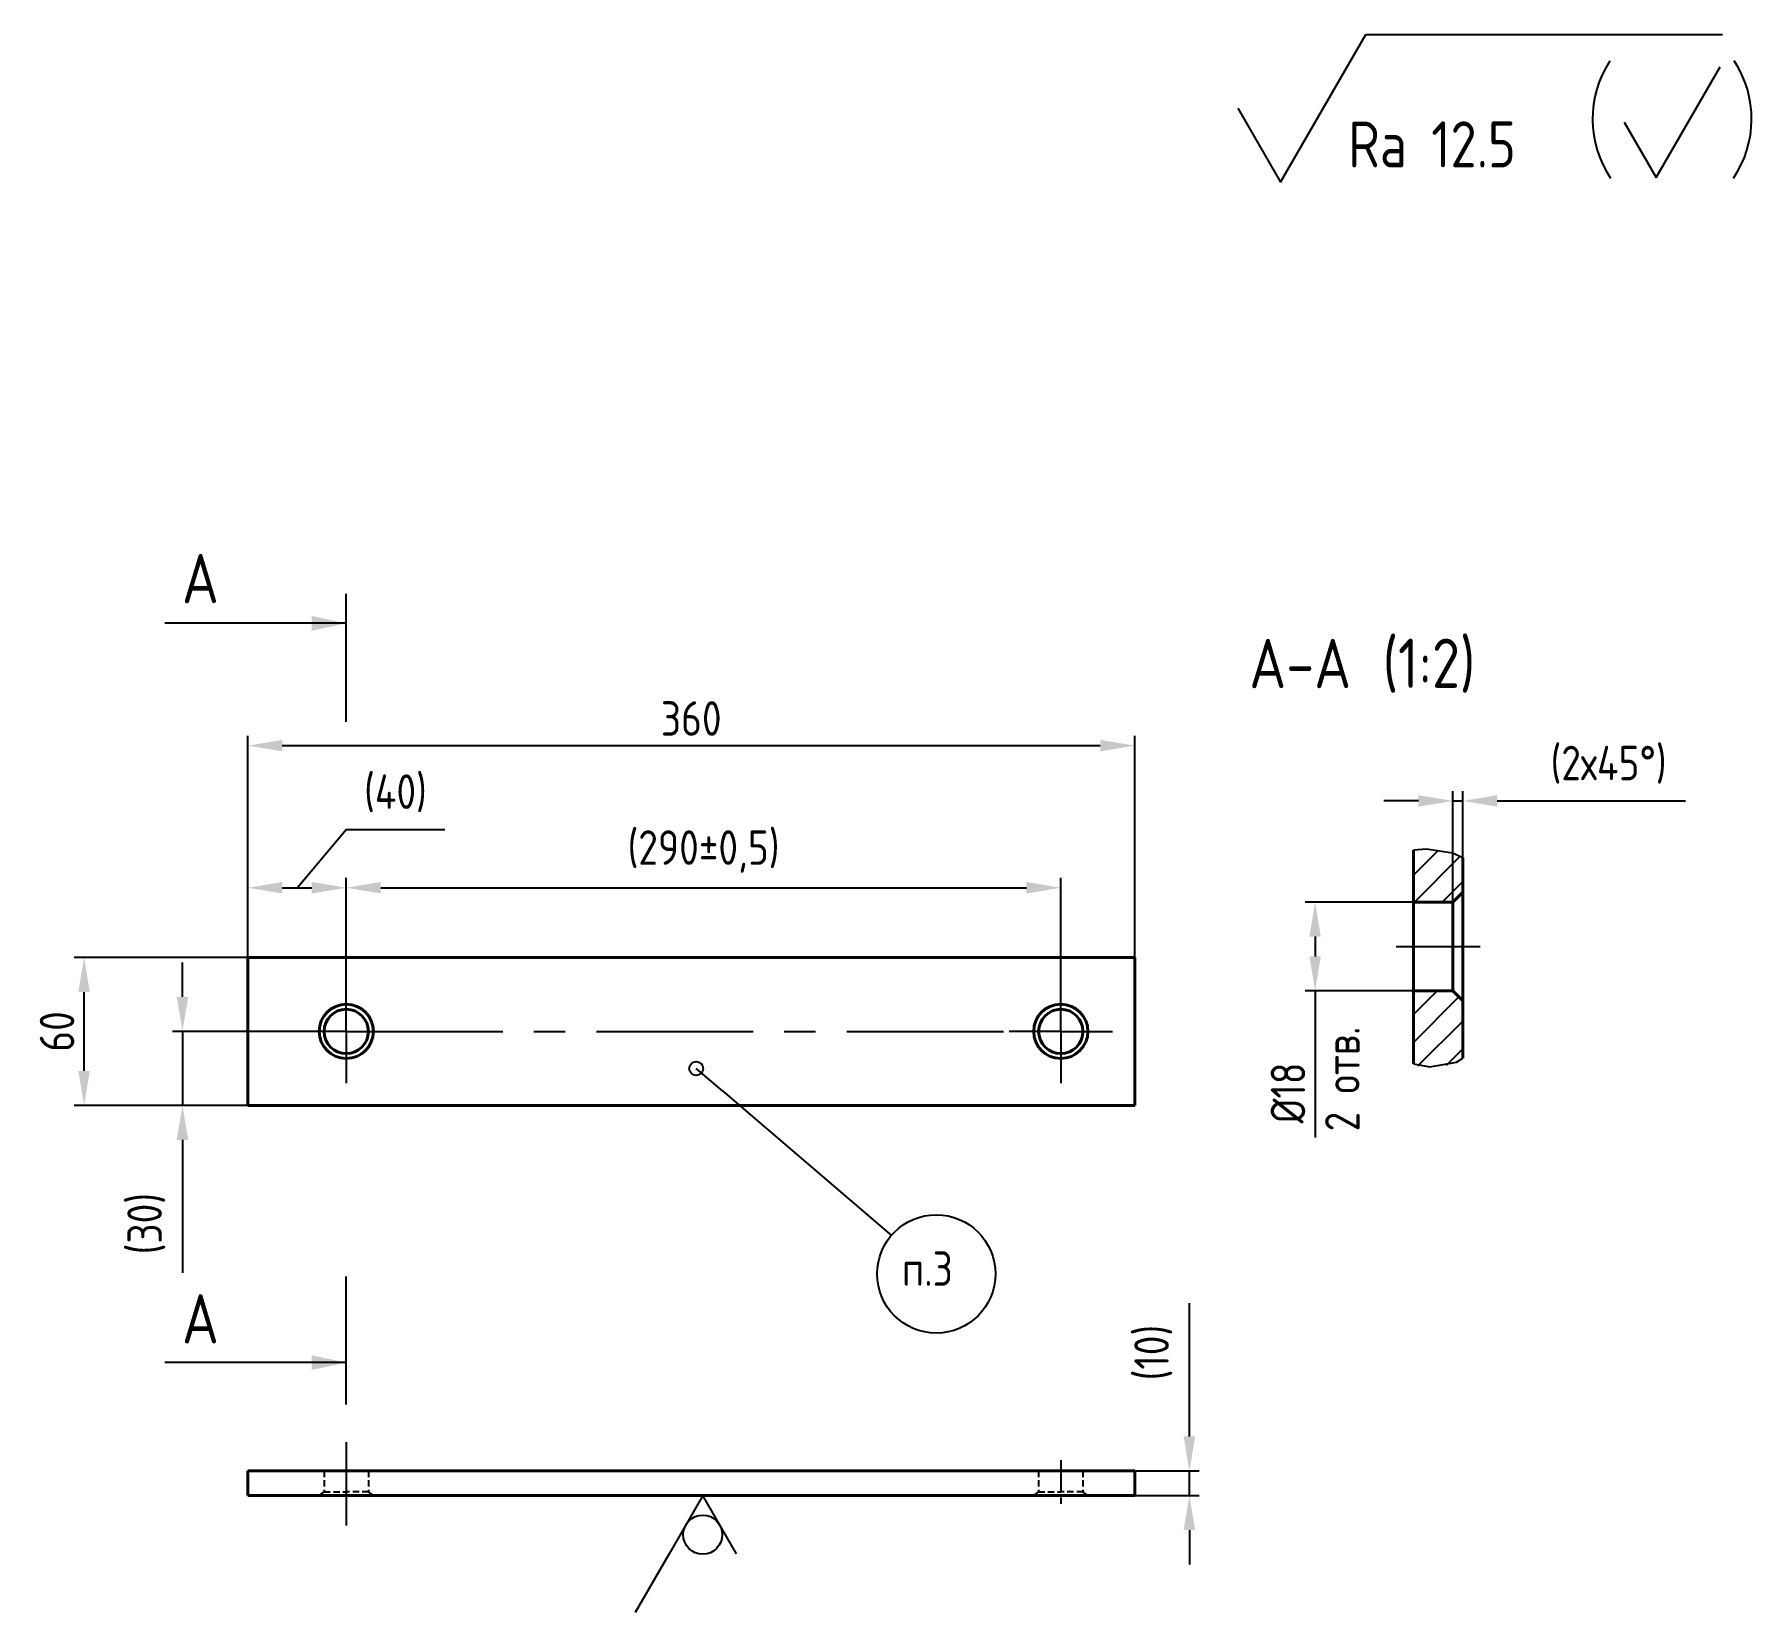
# Model space of a CAD drawing. Header units: millimetres. Extents: x 141 to 1173, y 260 to 693.
# Drawn here: x 141 to 315.3, y 259.9 to 420.1 of the extents above.
import ezdxf

# ---------------------------------------------------------------- set-up
doc = ezdxf.new("R2010")
doc.units = ezdxf.units.MM
doc.linetypes.add('CENTER', pattern=[50.8, 31.75, -6.35, 6.35, -6.35])
doc.linetypes.add('HIDDEN', pattern=[9.525, 6.35, -3.175])
for name, color, linetype in [('12_SURFACE_FINISH', 7, 'Continuous'), ('Bord', 1, 'Continuous'), ('Cen', 5, 'CENTER'), ('Dim', 7, 'Continuous'), ('Hide', 2, 'HIDDEN'), ('Text', 3, 'Continuous')]:
    doc.layers.add(name, color=color, linetype=linetype)
doc.layers.add('AM_5', color=3, linetype='Continuous', lineweight=25)
doc.layers.add('Con', color=6, linetype='Continuous', lineweight=40)
doc.styles.add('Style1', font='romans.shx', dxfattribs={"width": 0.8})
doc.dimstyles.new('DIMSTYLE_1', dxfattribs={"dimtxt": 3.5, "dimasz": 3.5, "dimexe": 1, "dimexo": 0, "dimgap": 1, "dimtad": 1, "dimdec": 1, "dimlfac": 5, "dimtxsty": 'Style1', "dimcen": 0.09, "dimadec": 1, "dimazin": 2, "dimtp": 0.8, "dimtm": 0.8, "dimtfac": 1, "dimtdec": 1, "dimtofl": 0, "dimtmove": 0, "dimatfit": 3, "dimfxl": 1, "dimtolj": 1, "dimarcsym": 0})
doc.dimstyles.new('DIMSTYLE_1$0', dxfattribs={"dimtxt": 3.5, "dimasz": 3.5, "dimexe": 1, "dimexo": 0, "dimgap": 1, "dimtad": 1, "dimdec": 1, "dimlfac": 5, "dimtxsty": 'Style1', "dimcen": 0.09, "dimadec": 1, "dimazin": 2, "dimtp": 0.8, "dimtm": 0.8, "dimtfac": 1, "dimtdec": 1, "dimtofl": 0, "dimtmove": 0, "dimatfit": 3, "dimfxl": 1, "dimtolj": 1, "dimarcsym": 0})

# ---------------------------------------------------------------- blocks, each defined once
blk = doc.blocks.new('*D9')
at = {"layer": 'AM_5', "color": 0, "lineweight": -2, "transparency": 16777216}
for p, q in [((156.07, 322.4), (156.07, 325.9)), ((172.69, 318.9), (155.07, 318.9)), ((156.07, 318.9), (156.07, 311.4)), ((172.69, 311.4), (155.07, 311.4)), ((156.07, 307.9), (156.07, 294.4))]:
    blk.add_line(p, q, dxfattribs=at)
at = {"layer": 'AM_5', "color": 0, "transparency": 16777216}
for points in [[(155.49, 322.4), (156.65, 322.4), (156.07, 318.9)], [(155.49, 307.9), (156.65, 307.9), (156.07, 311.4)]]:
    blk.add_solid(points, dxfattribs=at)
at = {"layer": 'Defpoints', "color": 0, "transparency": 16777216}
for p in [(172.69, 318.9), (156.07, 311.4), (172.69, 311.4)]:
    blk.add_point(p, dxfattribs=at)
at = {"layer": 'AM_5', "color": 0, "transparency": 16777216, "insert": (152.4, 299.4), "char_height": 3.5, "attachment_point": 5, "rotation": 90, "style": 'Style1'}
blk.add_mtext('\\A1;(30)', dxfattribs=at)
blk = doc.blocks.new('*D10')
at = {"layer": 'AM_5', "color": 0, "lineweight": -2, "transparency": 16777216}
for p, q in [((162.69, 326.4), (145.09, 326.4)), ((146.09, 314.9), (146.09, 322.9)), ((162.69, 311.4), (145.09, 311.4))]:
    blk.add_line(p, q, dxfattribs=at)
at = {"layer": 'AM_5', "color": 0, "transparency": 16777216}
for points in [[(145.5, 322.9), (146.67, 322.9), (146.09, 326.4)], [(145.5, 314.9), (146.67, 314.9), (146.09, 311.4)]]:
    blk.add_solid(points, dxfattribs=at)
at = {"layer": 'Defpoints', "color": 0, "transparency": 16777216}
for p in [(146.09, 326.4), (162.69, 326.4), (162.69, 311.4)]:
    blk.add_point(p, dxfattribs=at)
at = {"layer": 'AM_5', "color": 0, "transparency": 16777216, "insert": (143.34, 318.9), "char_height": 3.5, "attachment_point": 5, "rotation": 90, "style": 'Style1'}
blk.add_mtext('\\A1;60', dxfattribs=at)
blk = doc.blocks.new('*D5')
at = {"layer": 'AM_5', "color": 0, "lineweight": -2, "transparency": 16777216}
for p, q in [((167.69, 333.48), (172.68, 339.39)), ((172.68, 339.39), (182.68, 339.39)), ((162.69, 326.4), (162.69, 334.48)), ((166.19, 333.48), (169.19, 333.48)), ((172.69, 318.9), (172.69, 334.48))]:
    blk.add_line(p, q, dxfattribs=at)
at = {"layer": 'AM_5', "color": 0, "transparency": 16777216}
for points in [[(166.19, 334.07), (166.19, 332.9), (162.69, 333.48)], [(169.19, 334.07), (169.19, 332.9), (172.69, 333.48)]]:
    blk.add_solid(points, dxfattribs=at)
at = {"layer": 'Defpoints', "color": 0, "transparency": 16777216}
for p in [(172.69, 333.48), (162.69, 326.4), (172.69, 318.9)]:
    blk.add_point(p, dxfattribs=at)
at = {"layer": 'AM_5', "color": 0, "transparency": 16777216, "insert": (177.68, 343.06), "char_height": 3.5, "attachment_point": 5, "style": 'Style1'}
blk.add_mtext('\\A1;(40)', dxfattribs=at)
blk = doc.blocks.new('*D6')
at = {"layer": 'AM_5', "color": 0, "lineweight": -2, "transparency": 16777216}
for p, q in [((172.69, 318.9), (172.69, 334.48)), ((176.19, 333.48), (241.69, 333.48)), ((245.19, 318.9), (245.19, 334.48))]:
    blk.add_line(p, q, dxfattribs=at)
at = {"layer": 'AM_5', "color": 0, "transparency": 16777216}
for points in [[(176.19, 334.07), (176.19, 332.9), (172.69, 333.48)], [(241.69, 334.07), (241.69, 332.9), (245.19, 333.48)]]:
    blk.add_solid(points, dxfattribs=at)
at = {"layer": 'Defpoints', "color": 0, "transparency": 16777216}
for p in [(245.19, 333.48), (172.69, 318.9), (245.19, 318.9)]:
    blk.add_point(p, dxfattribs=at)
at = {"layer": 'AM_5', "color": 0, "transparency": 16777216, "insert": (208.94, 337.15), "char_height": 3.5, "attachment_point": 5, "style": 'Style1'}
blk.add_mtext('\\A1;(290%%P0,5)', dxfattribs=at)
blk = doc.blocks.new('*D7')
at = {"layer": 'AM_5', "color": 0, "lineweight": -2, "transparency": 16777216}
for p, q in [((162.69, 326.4), (162.69, 348.9)), ((252.69, 326.4), (252.69, 348.9)), ((166.19, 347.9), (249.19, 347.9))]:
    blk.add_line(p, q, dxfattribs=at)
at = {"layer": 'AM_5', "color": 0, "transparency": 16777216}
for points in [[(166.19, 348.48), (166.19, 347.32), (162.69, 347.9)], [(249.19, 348.48), (249.19, 347.32), (252.69, 347.9)]]:
    blk.add_solid(points, dxfattribs=at)
at = {"layer": 'Defpoints', "color": 0, "transparency": 16777216}
for p in [(252.69, 347.9), (162.69, 326.4), (252.69, 326.4)]:
    blk.add_point(p, dxfattribs=at)
at = {"layer": 'AM_5', "color": 0, "transparency": 16777216, "insert": (207.69, 350.65), "char_height": 3.5, "attachment_point": 5, "style": 'Style1'}
blk.add_mtext('\\A1;360', dxfattribs=at)
blk = doc.blocks.new('*D11')
at = {"layer": 'AM_5', "color": 0, "lineweight": -2, "transparency": 16777216}
for p, q in [((284.97, 323.02), (284.97, 343.29)), ((285.97, 323.02), (285.97, 343.29)), ((281.47, 342.29), (277.97, 342.29)), ((284.97, 342.29), (285.97, 342.29)), ((289.47, 342.29), (308.57, 342.29))]:
    blk.add_line(p, q, dxfattribs=at)
at = {"layer": 'AM_5', "color": 0, "transparency": 16777216}
for points in [[(281.47, 342.87), (281.47, 341.71), (284.97, 342.29)], [(289.47, 342.87), (289.47, 341.71), (285.97, 342.29)]]:
    blk.add_solid(points, dxfattribs=at)
at = {"layer": 'Defpoints', "color": 0, "transparency": 16777216}
for p in [(285.97, 342.29), (284.97, 323.02), (285.97, 323.02)]:
    blk.add_point(p, dxfattribs=at)
at = {"layer": 'AM_5', "color": 0, "transparency": 16777216, "insert": (300.77, 345.96), "char_height": 3.5, "attachment_point": 5, "style": 'Style1'}
blk.add_mtext('\\A1;(2х45%%D)', dxfattribs=at)
blk = doc.blocks.new('*D12')
at = {"layer": 'AM_5', "color": 0, "lineweight": -2, "transparency": 16777216}
for p, q in [((281.06, 332.02), (269.99, 332.02)), ((270.99, 328.52), (270.99, 326.52)), ((280.97, 323.02), (269.99, 323.02)), ((270.99, 323.02), (270.99, 308.13))]:
    blk.add_line(p, q, dxfattribs=at)
at = {"layer": 'AM_5', "color": 0, "transparency": 16777216}
for points in [[(270.41, 328.52), (271.57, 328.52), (270.99, 332.02)], [(270.41, 326.52), (271.57, 326.52), (270.99, 323.02)]]:
    blk.add_solid(points, dxfattribs=at)
at = {"layer": 'Defpoints', "color": 0, "transparency": 16777216}
for p in [(270.99, 332.02), (281.06, 332.02), (280.97, 323.02)]:
    blk.add_point(p, dxfattribs=at)
at = {"layer": 'AM_5', "color": 0, "transparency": 16777216, "insert": (268.24, 312.66), "char_height": 3.5, "attachment_point": 5, "rotation": 90, "style": 'Style1'}
blk.add_mtext('\\A1;%%C18', dxfattribs=at)
blk = doc.blocks.new('_DOTBLANK')
at = {"color": 0, "linetype": 'ByBlock'}
blk.add_line((-1, 0), (0, 0), dxfattribs=at)
blk.add_circle((0, 0), 0.2, dxfattribs=at)
blk = doc.blocks.new('XSEC_FILLED')
at = {"color": 0, "linetype": 'ByBlock'}
blk.add_solid([(0, 0), (-1, 0.214), (-1, -0.214)], dxfattribs=at)
blk = doc.blocks.new('*D8')
at = {"layer": 'AM_5', "color": 0, "lineweight": -2, "transparency": 16777216}
for p, q in [((258.24, 277.82), (258.24, 291.32)), ((248.6, 274.32), (259.24, 274.32)), ((258.24, 271.82), (258.24, 274.32)), ((248.6, 271.82), (259.24, 271.82)), ((258.24, 268.32), (258.24, 264.82))]:
    blk.add_line(p, q, dxfattribs=at)
at = {"layer": 'AM_5', "color": 0, "transparency": 16777216}
for points in [[(257.65, 277.82), (258.82, 277.82), (258.24, 274.32)], [(257.65, 268.32), (258.82, 268.32), (258.24, 271.82)]]:
    blk.add_solid(points, dxfattribs=at)
at = {"layer": 'Defpoints', "color": 0, "transparency": 16777216}
for p in [(248.6, 274.32), (258.24, 274.32), (248.6, 271.82)]:
    blk.add_point(p, dxfattribs=at)
at = {"layer": 'AM_5', "color": 0, "transparency": 16777216, "insert": (254.57, 286.32), "char_height": 3.5, "attachment_point": 5, "rotation": 90, "style": 'Style1'}
blk.add_mtext('\\A1;(10)', dxfattribs=at)

msp = doc.modelspace()

# ---------------------------------------------------------------- linework, layer by layer
at = {"color": 7, "linetype": 'Continuous'}
msp.add_circle((232.55356, 294.299282), 6, dxfattribs=at)
at = {"layer": '12_SURFACE_FINISH', "color": 2, "linetype": 'Continuous'}
for p, q in [((267.490975, 405.06227), (276.151225, 420.062264)), ((276.151225, 420.062264), (312.328256, 420.062264)), ((308.83732, 411.151915), (312.084913, 416.776912)), ((263.16085, 412.562267), (267.490975, 405.06227)), ((302.342132, 411.151915), (305.589726, 405.526917)), ((305.589726, 405.526917), (308.837319, 411.151915)), ((208.858197, 271.816174), (205.434357, 265.885909)), ((212.282037, 265.885909), (208.858197, 271.816174)), ((205.434357, 265.885909), (201.998418, 259.934689))]:
    msp.add_line(p, q, dxfattribs=at)
msp.add_circle((208.858197, 267.847424), 1.984375, dxfattribs=at)
for centre, start, end in [((309.867817, 411.477256), 146.71280175, 214.11158373), ((304.544833, 411.477256), 325.88841627, 33.28719825)]:
    msp.add_arc(centre, 10.738091, start, end, dxfattribs=at)
at = {"layer": 'Bord', "linetype": 'Continuous'}
for p, q in [((172.685199, 350.306791), (172.685199, 363.306791)), ((282.300246, 337.397553), (280.968271, 337.299935)), ((280.968271, 334.756848), (283.508073, 337.29665)), ((281.06007, 332.02022), (285.752054, 336.712204)), ((284.92551, 336.994838), (282.300246, 337.397553)), ((285.968271, 336.531907), (284.92551, 336.994838)), ((283.888497, 332.02022), (285.968271, 334.099994)), ((280.968271, 320.614713), (283.373779, 323.02022)), ((280.968271, 317.786286), (285.585239, 322.403253)), ((281.425059, 315.414647), (285.968271, 319.957859)), ((284.315109, 315.476269), (285.968271, 317.129431)), ((280.968271, 315.603673), (282.637719, 315.314522)), ((282.637719, 315.314522), (285.350261, 315.793279)), ((285.350261, 315.793279), (285.968271, 316.184371)), ((172.685199, 281.051116), (172.685199, 294.051116))]:
    msp.add_line(p, q, dxfattribs=at)
at = {"layer": 'Cen', "linetype": 'CENTER', "ltscale": 0.5}
for p, q in [((279.208271, 327.52022), (287.728271, 327.52022)), ((172.685199, 318.904665), (172.685199, 324.154665)), ((245.185199, 318.904665), (245.185199, 324.154665)), ((172.685199, 318.904665), (167.435199, 318.904665)), ((172.685199, 318.904665), (172.685199, 313.654665)), ((172.685199, 318.904665), (239.935199, 318.904665)), ((245.185199, 318.904665), (239.935199, 318.904665)), ((245.185199, 318.904665), (250.435199, 318.904665)), ((245.185199, 318.904665), (245.185199, 313.654665))]:
    msp.add_line(p, q, dxfattribs=at)
at = {"layer": 'Cen'}
msp.add_line((172.685199, 277.245312), (172.685199, 268.786889), dxfattribs=at)
at = {"layer": 'Cen', "ltscale": 0.1}
for p, q in [((172.685199, 275.41134), (172.685199, 270.445097)), ((245.185199, 275.41134), (245.185199, 270.445097))]:
    msp.add_line(p, q, dxfattribs=at)
at = {"layer": 'Con', "linetype": 'Continuous'}
for p, q in [((280.968271, 315.603673), (280.968271, 337.299935)), ((285.968271, 316.184371), (285.968271, 336.531907)), ((284.968271, 332.02022), (285.968271, 333.02022)), ((280.968271, 332.02022), (284.968271, 332.02022)), ((284.968271, 323.02022), (284.968271, 332.02022)), ((162.685199, 326.404665), (162.685199, 311.404665)), ((252.685199, 326.404665), (162.685199, 326.404665)), ((252.685199, 311.404665), (252.685199, 326.404665)), ((280.968271, 323.02022), (284.968271, 323.02022)), ((284.968271, 323.02022), (285.968271, 322.02022)), ((162.685199, 311.404665), (252.685199, 311.404665)), ((162.685199, 274.316174), (162.685199, 271.816174)), ((252.685199, 274.316174), (162.685199, 274.316174)), ((252.685199, 274.316174), (252.685199, 271.816174)), ((252.685199, 271.816174), (162.685199, 271.816174))]:
    msp.add_line(p, q, dxfattribs=at)
for centre, radius in [((172.685199, 318.904665), 2.75), ((172.685199, 318.904665), 2.25), ((245.185199, 318.904665), 2.75), ((245.185199, 318.904665), 2.25)]:
    msp.add_circle(centre, radius, dxfattribs=at)
at = {"layer": 'Dim', "linetype": 'Continuous'}
msp.add_lwpolyline([(210.854428, 312.864159), (227.994453, 298.199865)], dxfattribs=at)
at = {"layer": 'Hide', "ltscale": 0.1}
for p, q in [((170.435199, 274.316174), (170.435199, 272.190953)), ((174.935199, 274.316174), (174.935199, 272.190953)), ((242.935199, 274.316174), (242.935199, 272.190953)), ((247.435199, 274.316174), (247.435199, 272.190953)), ((169.935199, 271.816174), (170.435199, 272.190953)), ((170.435199, 272.190953), (172.685199, 272.190953)), ((174.935199, 272.190953), (172.685199, 272.190953)), ((175.435199, 271.816174), (174.935199, 272.190953)), ((242.435199, 271.816174), (242.935199, 272.190953)), ((242.935199, 272.190953), (245.185199, 272.190953)), ((247.435199, 272.190953), (245.185199, 272.190953)), ((247.935199, 271.816174), (247.435199, 272.190953))]:
    msp.add_line(p, q, dxfattribs=at)

# ---------------------------------------------------------------- block references
at = {"layer": 'Dim', "linetype": 'Continuous', "xscale": 3.500000000000001, "yscale": 3.500000000000001, "zscale": 3.500000000000001, "rotation": 139.4510768200248}
msp.add_blockref('_DOTBLANK', (208.194949, 315.139499), dxfattribs=at)

# ---------------------------------------------------------------- texts
at = {"color": 2, "linetype": 'Continuous', "style": 'Style1', "width": 0.8}
msp.add_text('п.3', height=3.4999996, dxfattribs=at).set_placement((229.063761, 293.093178))
at = {"layer": '12_SURFACE_FINISH', "color": 2, "linetype": 'Continuous', "style": 'Style1', "width": 0.8}
msp.add_text('Ra 12.5', height=4.666665, dxfattribs=at).set_placement((274.345039, 406.566357))
at = {"layer": 'AM_5', "insert": (273.756393, 314.079609), "char_height": 3.5, "attachment_point": 5, "rotation": 90, "style": 'Style1'}
msp.add_mtext('\\A1;2 отв.', dxfattribs=at)
at = {"layer": 'Bord', "linetype": 'Continuous', "char_height": 5, "width": 3.9921875, "attachment_point": 3, "line_spacing_factor": 0.9, "style": 'Style1'}
for insert in [(159.76499, 367.35196), (159.76499, 292.247226)]:
    msp.add_mtext('А', dxfattribs=dict(at, insert=insert))
at = {"layer": 'Text', "style": 'Style1', "width": 0.8}
for s, p in [('(1:2)', (277.846117, 353.756023)), ('А-А', (264.308791, 353.731866))]:
    msp.add_text(s, height=5, dxfattribs=at).set_placement(p)

# ---------------------------------------------------------------- dimensions: what is measured, and where the dimension line sits
at = {"layer": 'AM_5'}
dim = msp.add_linear_dim(base=(252.685199, 347.899661), p1=(162.685199, 326.404665), p2=(252.685199, 326.404665), dimstyle='DIMSTYLE_1$0', override={"dimdec": 4, "dimlfac": 4, "dimtofl": 1}, dxfattribs=at)
dim.commit()
dim.dimension.update_dxf_attribs({"geometry": '*D7', "text_midpoint": (207.685199, 350.649661)})
for base, p1, p2, text, override, picture, middle in [((285.968271, 342.290294), (284.968271, 323.02022), (285.968271, 323.02022), '(<>х45%%D)', {"dimgap": 1, "dimdec": 4, "dimlfac": 2, "dimpost": '', "dimtofl": 1}, '*D11', (300.768271, 345.956961)), ((245.185199, 333.482878), (172.685199, 318.904665), (245.185199, 318.904665), '(<>%%P0,5)', {"dimdec": 4, "dimlfac": 4, "dimpost": '', "dimtofl": 1}, '*D6', (208.935199, 337.149545))]:
    dim = msp.add_linear_dim(base=base, p1=p1, p2=p2, text=text, dimstyle='DIMSTYLE_1$0', override=override, dxfattribs=at)
    dim.commit()
    dim.dimension.update_dxf_attribs({"geometry": picture, "text_midpoint": middle})
dim = msp.add_linear_dim(base=(172.685199, 333.482878), p1=(162.685199, 326.404665), p2=(172.685199, 318.904665), text='(<>)', dimstyle='DIMSTYLE_1$0', override={"dimdec": 4, "dimlfac": 4, "dimtofl": 1, "dimtmove": 1}, dxfattribs=at)
dim.commit()
dim.dimension.update_dxf_attribs({"geometry": '*D5', "text_midpoint": (173.683704, 339.39269), "dimtype": 160})
dim = msp.add_linear_dim(base=(270.990883, 332.02022), p1=(280.968271, 323.02022), p2=(281.06007, 332.02022), angle=90, text='%%C<>', dimstyle='DIMSTYLE_1$0', override={"dimdec": 4, "dimlfac": 2, "dimtofl": 1}, dxfattribs=at)
dim.commit()
dim.dimension.update_dxf_attribs({"geometry": '*D12', "text_midpoint": (270.990883, 312.660844), "dimtype": 160})
dim = msp.add_linear_dim(base=(146.085605, 326.404665), p1=(162.685199, 311.404665), p2=(162.685199, 326.404665), angle=90, dimstyle='DIMSTYLE_1$0', override={"dimdec": 4, "dimlfac": 4, "dimtofl": 1}, dxfattribs=at)
dim.commit()
dim.dimension.update_dxf_attribs({"geometry": '*D10', "text_midpoint": (143.335605, 318.904665)})
for base, p1, p2, override, picture, middle in [((156.070603, 311.404665), (172.685199, 318.904665), (172.685199, 311.404665), {"dimdec": 4, "dimlfac": 4, "dimtofl": 1}, '*D9', (152.403936, 299.404665)), ((258.238073, 274.316174), (248.603216, 271.816174), (248.603216, 274.316174), {"dimdec": 4, "dimlfac": 4, "dimpost": '', "dimtofl": 1}, '*D8', (254.571406, 286.316174))]:
    dim = msp.add_linear_dim(base=base, p1=p1, p2=p2, angle=90, text='(<>)', dimstyle='DIMSTYLE_1$0', override=override, dxfattribs=at)
    dim.commit()
    dim.dimension.update_dxf_attribs({"geometry": picture, "text_midpoint": middle})

# ---------------------------------------------------------------- leaders
at = {"layer": 'Dim', "linetype": 'Continuous'}
for points in [[(172.685199, 360.306791), (154.268896, 360.306791)], [(172.685199, 285.304826), (154.268896, 285.304826)]]:
    msp.add_leader(points, dimstyle='DIMSTYLE_1', override={"dimasz": 3.5, "dimtad": 0, "dimldrblk": 'XSEC_FILLED'}, dxfattribs=at)

doc.saveas('drawing.dxf')
